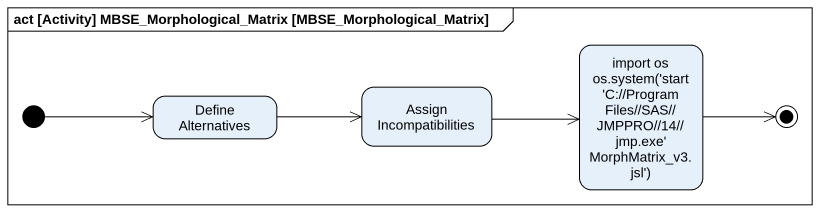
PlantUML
@startuml
mainframe act [Activity] MBSE_Morphological_Matrix [MBSE_Morphological_Matrix]
hide empty description
state "import os os.system('start 'C:~//Program Files~//SAS~//JMPPRO~//14~//jmp.exe' MorphMatrix_v3.jsl')" as import_os_os_system_start_C
state "Define Alternatives" as Define_Alternatives
state "Assign Incompatibilities" as Assign_Incompatibilities
[*] -right-> Define_Alternatives
Define_Alternatives -right-> Assign_Incompatibilities
Assign_Incompatibilities -right-> import_os_os_system_start_C
import_os_os_system_start_C -right-> [*]
@enduml
